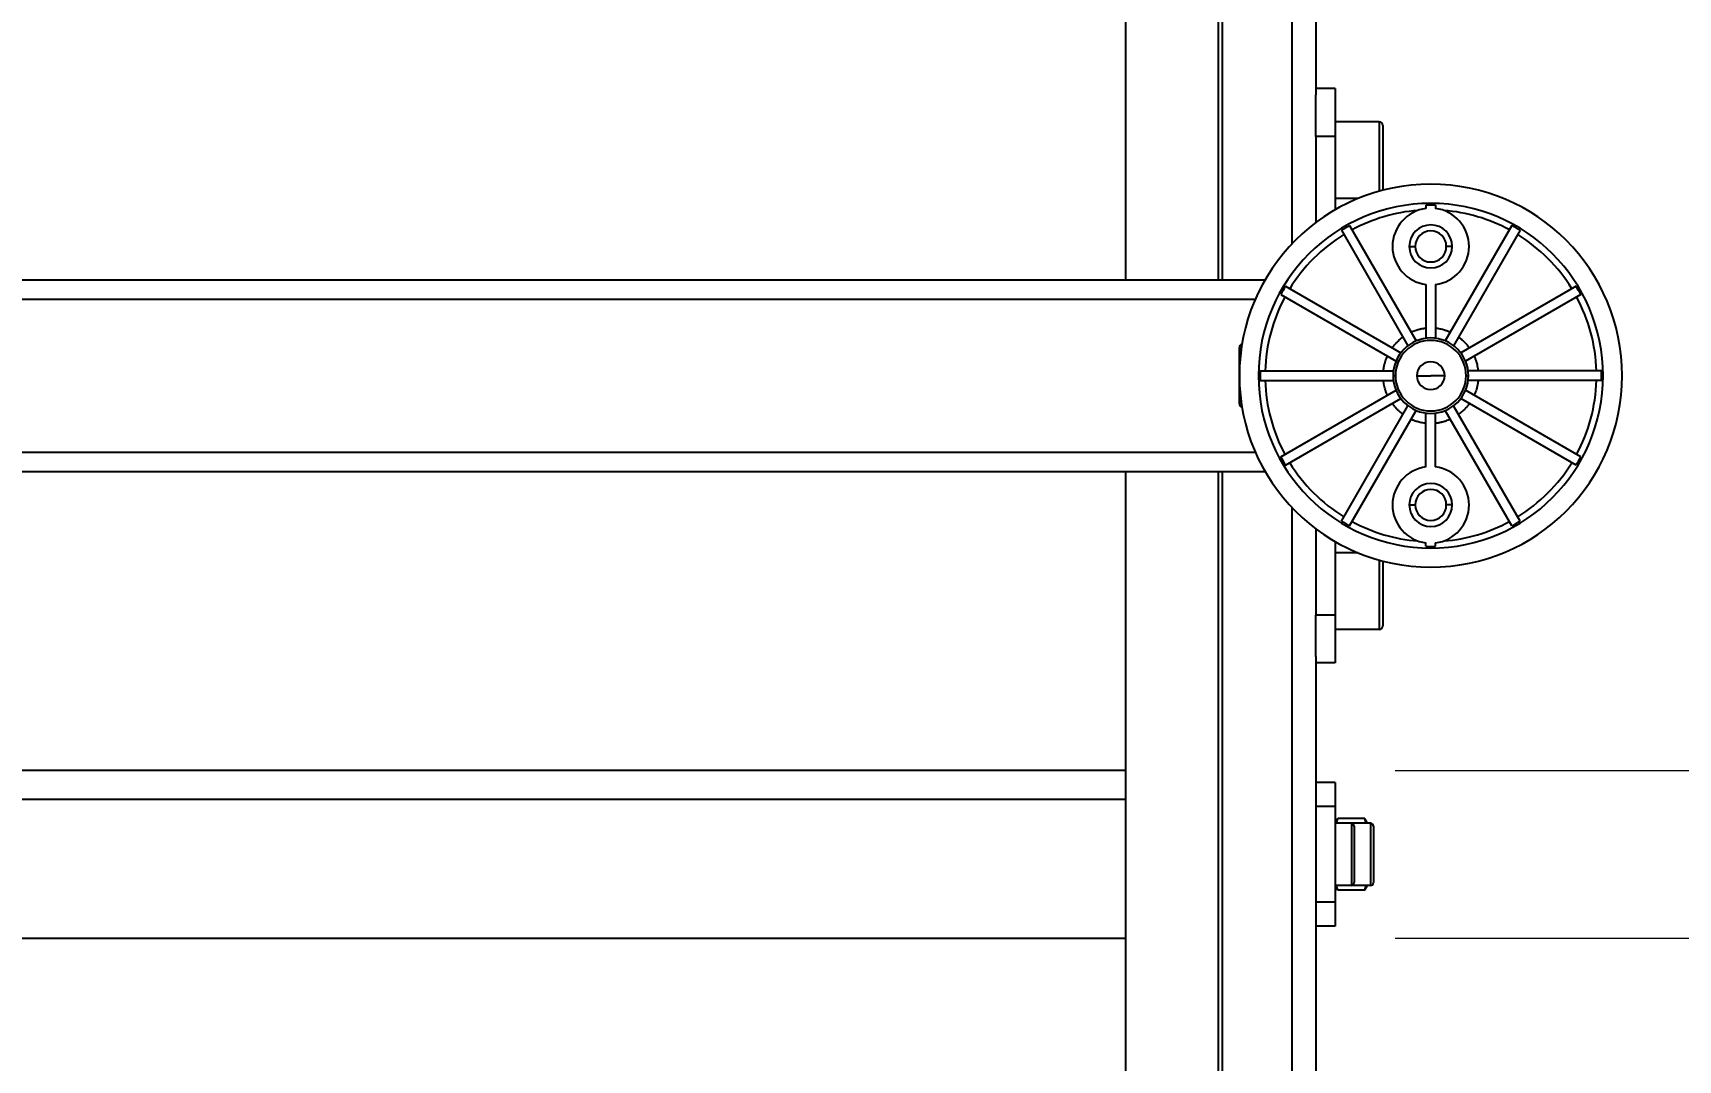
# Model space of a CAD drawing. Header units: millimetres. Extents: x 2 to 418, y 2 to 295.
# Drawn here: x 150.58 to 173.5, y 94.73 to 109.03 of the extents above; entities that cross this region are included whole.
import ezdxf

# ---------------------------------------------------------------- set-up
doc = ezdxf.new("R2010")
doc.units = ezdxf.units.MM
doc.styles.add('SLDTEXTSTYLE0', font='TXT', dxfattribs={"width": 0.75})
doc.dimstyles.new('SLDDIMSTYLE0', dxfattribs={"dimtxt": 3.175, "dimasz": 3.302, "dimexe": 0, "dimexo": 0.0625, "dimgap": 0.79375, "dimtad": 0, "dimtih": 1, "dimtoh": 1, "dimlfac": 15, "dimrnd": 1e-09, "dimzin": 4, "dimdsep": 46, "dimtxsty": 'SLDTEXTSTYLE0', "dimsah": 1, "dimcen": 0.09, "dimadec": 0, "dimazin": 1, "dimtfac": 1, "dimtmove": 0, "dimatfit": 0, "dimfxl": 0, "dimfrac": 2, "dimtolj": 1, "dimtzin": 12, "dimarcsym": 0})
doc.dimstyles.new('SLDDIMSTYLE1', dxfattribs={"dimtxt": 3.175, "dimasz": 3.302, "dimexe": 0, "dimexo": 0.0625, "dimgap": 0.79375, "dimtad": 0, "dimtih": 1, "dimtoh": 1, "dimlfac": 15, "dimrnd": 1e-09, "dimzin": 4, "dimdsep": 46, "dimtxsty": 'SLDTEXTSTYLE0', "dimsah": 1, "dimcen": 0.09, "dimadec": 0, "dimazin": 1, "dimtfac": 1, "dimtofl": 0, "dimtmove": 0, "dimatfit": 3, "dimfxl": 0, "dimfrac": 2, "dimtolj": 1, "dimtzin": 12, "dimarcsym": 0})

# ---------------------------------------------------------------- blocks, each defined once
blk = doc.blocks.new('_D_11')
at = {"color": 7, "linetype": 'Continuous', "lineweight": 0}
for p, q in [((169.558, 136.424), (201.796, 136.424)), ((198.621, 136.424), (198.621, 126.003)), ((198.621, 98.757), (198.621, 120.963)), ((169.558, 98.757), (201.796, 98.757))]:
    blk.add_line(p, q, dxfattribs=at)
at = {"color": 7, "linetype": 'Continuous', "lineweight": 18}
for points in [[(198.621, 136.424), (198.113, 133.122), (199.129, 133.122)], [(198.621, 98.757), (199.129, 102.059), (198.113, 102.059)]]:
    blk.add_solid(points, dxfattribs=at)
at = {"color": 7, "linetype": 'Continuous', "lineweight": 18, "insert": (192.17, 125.056), "char_height": 3.175, "attachment_point": 1, "style": 'SLDTEXTSTYLE0'}
blk.add_mtext('565.00', dxfattribs=at)
blk = doc.blocks.new('_D_12')
at = {"color": 7, "linetype": 'Continuous', "lineweight": 0}
for p, q in [((198.498, 96.424), (198.498, 102.774)), ((169.558, 96.424), (201.673, 96.424)), ((169.392, 81.257), (201.673, 81.257)), ((198.498, 81.257), (198.498, 74.907))]:
    blk.add_line(p, q, dxfattribs=at)
at = {"color": 7, "linetype": 'Continuous', "lineweight": 18}
for points in [[(198.498, 96.424), (199.006, 99.726), (197.99, 99.726)], [(198.498, 81.257), (197.99, 77.955), (199.006, 77.955)]]:
    blk.add_solid(points, dxfattribs=at)
at = {"color": 7, "linetype": 'Continuous', "lineweight": 18, "insert": (192.046, 91.602), "char_height": 3.175, "attachment_point": 1, "style": 'SLDTEXTSTYLE0'}
blk.add_mtext('227.50', dxfattribs=at)
blk = doc.blocks.new('_D_16')
at = {"color": 7, "linetype": 'Continuous', "lineweight": 0}
for p, q in [((174.549, 98.757), (174.549, 105.107)), ((169.558, 98.757), (177.724, 98.757)), ((169.558, 96.424), (177.724, 96.424)), ((174.549, 92.447), (174.549, 96.424)), ((180.899, 92.447), (174.549, 92.447))]:
    blk.add_line(p, q, dxfattribs=at)
at = {"color": 7, "linetype": 'Continuous', "lineweight": 18}
for points in [[(174.549, 98.757), (175.057, 102.059), (174.041, 102.059)], [(174.549, 96.424), (174.041, 93.122), (175.057, 93.122)]]:
    blk.add_solid(points, dxfattribs=at)
at = {"color": 7, "linetype": 'Continuous', "lineweight": 18, "insert": (180.899, 94.02), "char_height": 3.175, "attachment_point": 1, "style": 'SLDTEXTSTYLE0'}
blk.add_mtext('35.00', dxfattribs=at)

msp = doc.modelspace()

# ---------------------------------------------------------------- linework, layer by layer
at = {"color": 7, "linetype": 'Continuous', "lineweight": 25}
for p, q in [((165.80873, 105.59064), (165.80873, 249.59064)), ((168.45514, 247.01329), (168.45514, 108.16799)), ((168.72181, 108.25731), (168.45514, 108.25731)), ((168.72181, 108.25731), (168.72181, 107.59064)), ((168.45514, 107.59064), (168.45514, 108.16799)), ((169.33848, 107.79064), (168.72181, 107.79064)), ((169.38848, 107.74064), (169.38848, 106.8393)), ((168.72181, 107.59064), (168.45514, 107.59064)), ((168.45514, 107.59064), (168.45514, 106.39064)), ((168.72181, 107.59064), (168.72181, 106.56671)), ((169.0419, 106.72398), (168.72181, 106.72398)), ((169.98848, 106.63335), (169.98848, 106.58646)), ((170.12181, 106.63335), (170.12181, 106.58646)), ((168.92486, 106.34836), (169.8525, 104.74163)), ((171.18543, 106.34836), (170.25778, 104.74163)), ((168.80939, 106.28169), (169.73703, 104.67496)), ((171.3009, 106.28169), (170.37325, 104.67496)), ((169.75514, 106.05731), (169.83848, 106.05731)), ((170.35514, 106.05731), (170.27181, 106.05731)), ((132.49788, 105.59064), (167.74574, 105.59064)), ((168.03076, 105.50307), (169.63749, 104.57542)), ((169.98848, 105.52816), (169.98848, 104.77806)), ((170.12181, 105.52816), (170.12181, 104.77806)), ((172.07952, 105.50307), (170.47279, 104.57542)), ((167.9641, 105.3876), (169.57083, 104.45995)), ((172.14619, 105.3876), (170.53946, 104.45995)), ((167.38848, 103.86398), (167.38848, 104.65064)), ((167.6791, 104.32398), (169.53439, 104.32398)), ((172.43118, 104.32398), (170.57589, 104.32398)), ((167.65514, 104.25731), (167.67817, 104.25731)), ((167.6791, 104.19064), (169.53439, 104.19064)), ((167.9641, 103.12702), (169.57083, 104.05467)), ((169.56348, 104.25731), (169.53014, 104.25731)), ((169.86149, 104.25731), (170.05514, 104.25731)), ((170.24879, 104.25731), (170.05514, 104.25731)), ((172.14619, 103.12702), (170.53946, 104.05467)), ((170.54681, 104.25731), (170.58014, 104.25731)), ((172.43118, 104.19064), (170.57589, 104.19064)), ((172.45514, 104.25731), (172.43212, 104.25731)), ((168.03076, 103.01155), (169.63749, 103.9392)), ((168.80939, 102.23293), (169.73703, 103.83966)), ((171.3009, 102.23293), (170.37325, 103.83966)), ((172.07952, 103.01155), (170.47279, 103.9392)), ((168.92486, 102.16627), (169.8525, 103.77299)), ((169.98848, 102.98646), (169.98848, 103.73656)), ((170.12181, 102.98646), (170.12181, 103.73656)), ((171.18543, 102.16627), (170.25778, 103.77299)), ((132.49788, 102.92398), (167.74574, 102.92398)), ((165.80873, 81.59064), (165.80873, 102.92398)), ((169.75514, 102.45731), (169.83848, 102.45731)), ((170.35514, 102.45731), (170.27181, 102.45731)), ((168.45514, 102.12398), (168.45514, 100.92398)), ((168.72181, 101.94791), (168.72181, 100.92398)), ((169.0419, 101.79064), (168.72181, 101.79064)), ((169.98848, 101.88127), (169.98848, 101.92816)), ((170.12181, 101.88127), (170.12181, 101.92816)), ((169.38848, 101.67532), (169.38848, 100.77398)), ((168.45514, 100.34663), (168.45514, 100.92398)), ((168.72181, 100.92398), (168.45514, 100.92398)), ((168.72181, 100.92398), (168.72181, 100.25731)), ((169.33848, 100.72398), (168.72181, 100.72398)), ((168.45514, 100.34663), (168.45514, 81.25731)), ((168.72181, 100.25731), (168.45514, 100.25731)), ((165.80873, 98.75731), (134.43489, 98.75731)), ((168.72181, 98.59064), (168.45514, 98.59064)), ((168.72181, 98.59064), (168.72181, 98.25731)), ((168.72181, 98.25731), (168.45514, 98.25731)), ((168.72181, 98.25731), (168.72181, 96.92398)), ((168.76051, 98.09101), (168.72181, 98.02398)), ((168.94848, 98.02398), (168.72181, 98.02398)), ((168.73977, 98.02398), (168.76051, 98.09101)), ((169.13644, 98.09101), (168.76051, 98.09101)), ((169.21514, 98.02398), (168.94848, 98.02398)), ((168.94848, 98.02398), (168.94848, 97.15731)), ((168.98848, 97.98398), (168.98848, 97.19731)), ((169.17514, 98.02398), (169.13644, 98.09101)), ((169.15718, 98.02398), (169.13644, 98.09101)), ((169.21514, 98.02398), (169.21514, 97.15731)), ((169.25514, 97.98398), (169.25514, 97.19731)), ((168.72181, 97.15731), (168.76051, 97.09027)), ((168.94848, 97.15731), (168.72181, 97.15731)), ((168.76051, 97.09027), (168.73977, 97.15731)), ((169.13644, 97.09027), (168.76051, 97.09027)), ((169.21514, 97.15731), (168.94848, 97.15731)), ((169.13644, 97.09027), (169.17514, 97.15731)), ((169.13644, 97.09027), (169.15718, 97.15731)), ((168.72181, 96.92398), (168.45514, 96.92398)), ((168.72181, 96.92398), (168.72181, 96.59064)), ((168.72181, 96.59064), (168.45514, 96.59064)), ((134.43489, 96.42398), (165.80873, 96.42398))]:
    msp.add_line(p, q, dxfattribs=at)
at = {"color": 8, "linetype": 'Continuous', "lineweight": 25}
for p, q in [((167.09309, 249.59064), (167.09309, 105.59064)), ((167.15097, 249.59064), (167.15097, 105.59064)), ((168.12181, 249.08731), (168.12181, 106.09397)), ((169.33848, 107.79064), (169.33848, 106.82587)), ((132.63252, 105.32398), (167.6111, 105.32398)), ((132.63252, 103.19064), (167.6111, 103.19064)), ((167.09309, 102.92398), (167.09309, 81.25731)), ((167.15097, 102.92398), (167.15097, 81.25731)), ((168.12181, 102.42065), (168.12181, 81.25731)), ((169.33848, 101.68875), (169.33848, 100.72398)), ((165.80873, 98.35731), (134.43489, 98.35731))]:
    msp.add_line(p, q, dxfattribs=at)
at = {"color": 7, "linetype": 'Continuous', "lineweight": 25}
for centre, radius, start, end in [((169.33848, 107.74064), 0.05, 0, 90), ((170.05514, 104.25731), 2.66667, 0, 180), ((170.05514, 104.25731), 2.4, 0, 180), ((170.05514, 106.05731), 0.53333, 97.180756, 262.819244), ((170.05514, 104.25731), 2.37698, 88.392824, 91.607176), ((170.05514, 106.05731), 0.53333, 277.180756, 82.819244), ((170.05514, 104.25731), 2.37698, 118.392824, 121.607176), ((170.05514, 104.25731), 2.30847, 94.525162, 118.345114), ((170.05514, 106.05731), 0.3, 0, 180), ((170.05514, 104.25731), 2.30847, 61.654886, 85.474838), ((170.05514, 104.25731), 2.37698, 58.392824, 61.607176), ((170.05514, 104.25731), 2.30847, 121.654886, 148.345114), ((170.05514, 106.05731), 0.21667, 0, 180), ((170.05514, 104.25731), 2.30847, 31.654886, 58.345114), ((170.05514, 106.05731), 0.3, 180, 0), ((170.05514, 106.05731), 0.21667, 180, 0), ((170.05514, 104.25731), 2.37698, 148.392824, 151.607176), ((170.05514, 104.25731), 2.37698, 28.392824, 31.607176), ((170.05514, 104.25731), 2.30847, 151.654886, 178.345114), ((170.05514, 104.25731), 2.30847, 1.654886, 28.345114), ((170.05514, 104.25731), 0.525, 0, 180), ((170.05514, 104.25731), 0.49167, 0, 180), ((167.42848, 104.65064), 0.04, 96.603342, 180), ((170.05514, 104.25731), 2.37698, 178.392824, 180), ((170.05514, 104.25731), 0.19365, 0, 180), ((170.05514, 104.25731), 2.37698, 0, 1.607176), ((170.05514, 104.25731), 2.66667, 180, 0), ((170.05514, 104.25731), 2.4, 180, 0), ((170.05514, 104.25731), 2.37698, 180, 181.607176), ((170.05514, 104.25731), 2.30847, 181.654886, 208.345114), ((170.05514, 104.25731), 0.525, 180, 0), ((170.05514, 104.25731), 0.49167, 180, 0), ((170.05514, 104.25731), 0.19365, 180, 0), ((170.05514, 104.25731), 2.30847, 331.654886, 358.345114), ((170.05514, 104.25731), 2.37698, 358.392824, 0), ((167.42848, 103.86398), 0.04, 180, 263.396658), ((170.05514, 104.25731), 2.37698, 208.392824, 211.607176), ((170.05514, 104.25731), 2.30847, 211.654886, 238.345114), ((170.05514, 102.45731), 0.53333, 97.180756, 262.819244), ((170.05514, 102.45731), 0.53333, 277.180756, 82.819244), ((170.05514, 104.25731), 2.30847, 301.654886, 328.345114), ((170.05514, 104.25731), 2.37698, 328.392824, 331.607176), ((170.05514, 102.45731), 0.3, 0, 180), ((170.05514, 102.45731), 0.3, 180, 0), ((170.05514, 102.45731), 0.21667, 0, 180), ((170.05514, 102.45731), 0.21667, 180, 0), ((170.05514, 104.25731), 2.37698, 238.392824, 241.607176), ((170.05514, 104.25731), 2.30847, 241.654886, 265.474838), ((170.05514, 104.25731), 2.30847, 274.525162, 298.345114), ((170.05514, 104.25731), 2.37698, 298.392824, 301.607176), ((170.05514, 104.25731), 2.37698, 268.392824, 271.607176), ((169.33848, 100.77398), 0.05, 270, 0), ((168.94848, 97.98398), 0.04, 0, 90), ((169.21514, 97.98398), 0.04, 0, 90), ((168.94848, 97.19731), 0.04, 270, 0), ((169.21514, 97.19731), 0.04, 270, 0)]:
    msp.add_arc(centre, radius, start, end, dxfattribs=at)
for points, knots in [([(169.51741, 104.64475), (169.52163, 104.65049), (169.53007, 104.66197), (169.54341, 104.67866), (169.55723, 104.69492), (169.57159, 104.71073), (169.58976, 104.72949), (169.61216, 104.75069), (169.63919, 104.77382), (169.6582, 104.78797), (169.6677, 104.79504)], [0, 0, 0, 0, 0.10018516, 0.20020581, 0.30016482, 0.40016516, 0.50030957, 0.66706596, 0.83346984, 1, 1, 1, 1]), ([(169.98848, 104.91672), (169.9824, 104.91606), (169.97009, 104.91471), (169.9514, 104.912), (169.93217, 104.90867), (169.91228, 104.90461), (169.89015, 104.89937), (169.8655, 104.89258), (169.83872, 104.88395), (169.81098, 104.87377), (169.79266, 104.86582), (169.78317, 104.86171)], [0, 0, 0, 0, 0.08589843, 0.17406332, 0.26530413, 0.36023595, 0.45930395, 0.58486252, 0.7194781, 0.8546545, 1, 1, 1, 1]), ([(170.32711, 104.86171), (170.32073, 104.86451), (170.30825, 104.86999), (170.28966, 104.87729), (170.26845, 104.88498), (170.24478, 104.89257), (170.21577, 104.90058), (170.18518, 104.90747), (170.15298, 104.91314), (170.13202, 104.91555), (170.12181, 104.91672)], [0, 0, 0, 0, 0.0980336, 0.19153208, 0.28054045, 0.4151445, 0.54071915, 0.70349542, 0.85563191, 1, 1, 1, 1]), ([(170.44258, 104.79504), (170.44831, 104.79083), (170.45977, 104.78241), (170.47643, 104.7691), (170.49268, 104.75529), (170.50848, 104.74094), (170.52724, 104.72278), (170.54845, 104.70037), (170.57162, 104.67331), (170.58578, 104.65428), (170.59287, 104.64475)], [0, 0, 0, 0, 0.09996275, 0.1998136, 0.29965597, 0.39959332, 0.49972881, 0.66653015, 0.83312837, 1, 1, 1, 1]), ([(169.39573, 104.32398), (169.39652, 104.33105), (169.39808, 104.3452), (169.40129, 104.3663), (169.40512, 104.38728), (169.40965, 104.40813), (169.416, 104.43346), (169.4248, 104.46303), (169.43665, 104.49661), (169.44605, 104.51839), (169.45075, 104.52928)], [0, 0, 0, 0, 0.10006646, 0.19998376, 0.29985405, 0.39977948, 0.49986194, 0.66677153, 0.83332639, 1, 1, 1, 1]), ([(170.65954, 104.52928), (170.6624, 104.52276), (170.66812, 104.50973), (170.67589, 104.48985), (170.68307, 104.46975), (170.68958, 104.44941), (170.69675, 104.4243), (170.70391, 104.39429), (170.71043, 104.35931), (170.71318, 104.33576), (170.71455, 104.32398)], [0, 0, 0, 0, 0.10004757, 0.19998683, 0.29991988, 0.39994902, 0.50017643, 0.66686737, 0.83331762, 1, 1, 1, 1]), ([(169.45075, 103.98534), (169.44788, 103.99186), (169.44217, 104.00489), (169.43439, 104.02477), (169.42722, 104.04487), (169.42071, 104.06521), (169.41354, 104.09032), (169.40638, 104.12033), (169.39986, 104.15531), (169.39711, 104.17886), (169.39573, 104.19064)], [0, 0, 0, 0, 0.10004757, 0.19998683, 0.29991988, 0.39994902, 0.50017643, 0.66686737, 0.83331762, 1, 1, 1, 1]), ([(170.71455, 104.19064), (170.71377, 104.18357), (170.71221, 104.16942), (170.709, 104.14832), (170.70517, 104.12734), (170.70064, 104.10649), (170.69429, 104.08116), (170.68549, 104.05159), (170.67364, 104.01801), (170.66424, 103.99623), (170.65954, 103.98534)], [0, 0, 0, 0, 0.10006646, 0.19998376, 0.29985405, 0.39977948, 0.49986194, 0.66677153, 0.83332639, 1, 1, 1, 1]), ([(169.6677, 103.71958), (169.66197, 103.72379), (169.65051, 103.73221), (169.63386, 103.74552), (169.61761, 103.75933), (169.60181, 103.77368), (169.58305, 103.79184), (169.56184, 103.81425), (169.53867, 103.84131), (169.5245, 103.86034), (169.51741, 103.86987)], [0, 0, 0, 0, 0.09996275, 0.1998136, 0.29965597, 0.39959332, 0.49972881, 0.66653015, 0.83312837, 1, 1, 1, 1]), ([(170.59287, 103.86987), (170.58865, 103.86413), (170.58022, 103.85265), (170.56688, 103.83596), (170.55305, 103.8197), (170.53869, 103.80389), (170.52053, 103.78513), (170.49813, 103.76393), (170.4711, 103.7408), (170.45209, 103.72665), (170.44258, 103.71958)], [0, 0, 0, 0, 0.10018516, 0.20020581, 0.30016482, 0.40016516, 0.50030957, 0.66706596, 0.83346984, 1, 1, 1, 1]), ([(169.78317, 103.65291), (169.78956, 103.65011), (169.80204, 103.64463), (169.82062, 103.63733), (169.84184, 103.62964), (169.8655, 103.62205), (169.89452, 103.61404), (169.92511, 103.60716), (169.95731, 103.60148), (169.97827, 103.59907), (169.98848, 103.5979)], [0, 0, 0, 0, 0.0980336, 0.19153208, 0.28054045, 0.4151445, 0.54071915, 0.70349542, 0.85563191, 1, 1, 1, 1]), ([(170.12181, 103.5979), (170.12789, 103.59857), (170.1402, 103.59991), (170.15888, 103.60262), (170.17812, 103.60595), (170.19801, 103.61001), (170.22014, 103.61525), (170.24479, 103.62204), (170.27157, 103.63067), (170.29931, 103.64085), (170.31762, 103.6488), (170.32711, 103.65291)], [0, 0, 0, 0, 0.08589843, 0.17406332, 0.26530413, 0.36023595, 0.45930395, 0.58486252, 0.7194781, 0.8546545, 1, 1, 1, 1])]:
    msp.add_open_spline(points, degree=3, knots=knots, dxfattribs=at)

# ---------------------------------------------------------------- dimensions: what is measured, and where the dimension line sits
at = {"color": 7, "linetype": 'Continuous', "lineweight": 18}
for base, p1, p2, dimstyle, picture, middle in [((198.62142, 98.75731), (168.28848, 136.42398), (168.28848, 98.75731), 'SLDDIMSTYLE1', '_D_11', (198.62142, 123.48306)), ((174.54932, 96.42398), (168.28848, 98.75731), (168.28848, 96.42398), 'SLDDIMSTYLE0', '_D_16', (174.54932, 92.44696)), ((198.49752, 81.25731), (168.28848, 96.42398), (168.12181, 81.25731), 'SLDDIMSTYLE0', '_D_12', (198.49752, 90.02944))]:
    dim = msp.add_linear_dim(base=base, p1=p1, p2=p2, angle=90, dimstyle=dimstyle, dxfattribs=at)
    dim.commit()
    dim.dimension.update_dxf_attribs({"geometry": picture, "text_midpoint": middle, "dimtype": 160})

doc.saveas('drawing.dxf')
